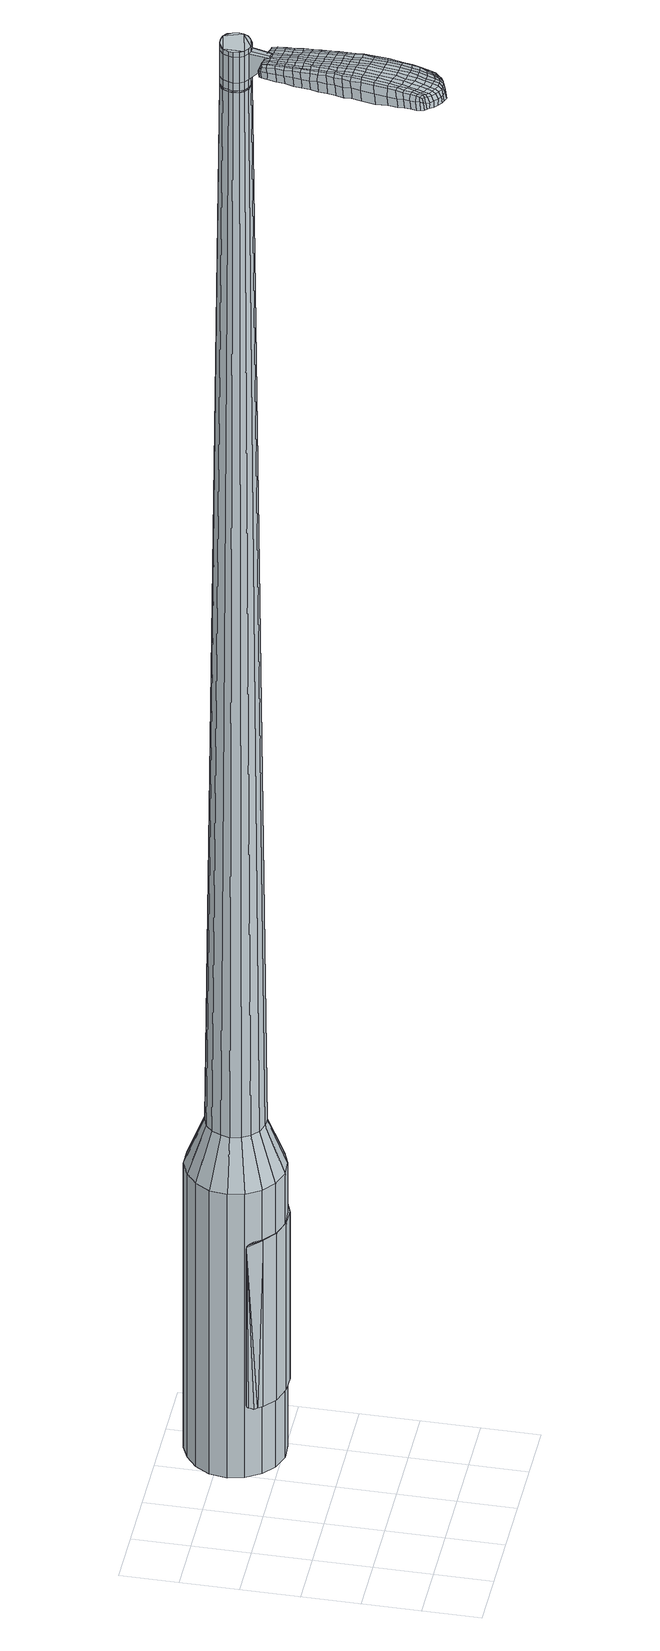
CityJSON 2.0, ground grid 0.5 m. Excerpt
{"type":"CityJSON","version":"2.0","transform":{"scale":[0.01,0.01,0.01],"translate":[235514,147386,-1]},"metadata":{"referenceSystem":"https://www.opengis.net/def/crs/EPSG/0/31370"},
"CityObjects":{
"object1":{"type":"GenericCityObject","attributes":{"cluster":406,"mean_distance_to_centroid":0.254,"new_centroid_x":235515.37,"new_centroid_y":147387.92,"mean_distance_to_camera":11.46,"H1":10.5,"H2":10.16,"Z_final":111.72,"cluster2":-1,"proj_x":235509.78,"proj_y":147387.04,"id_line":52565,"bearing_l":171.08,"distance":5.66,"orientation":"left","G_obj":261.08},"geometry":[{"type":"MultiSurface","lod":"2","boundaries":[[[0,1,2,3]],[[1,4,5,2]],[[4,6,7,5]],[[6,8,9,7]],[[8,10,11,9]],[[10,12,13,11]],[[12,14,15,13]],[[14,16,17,15]],[[16,18,19,17]],[[18,20,21,19]],[[20,22,23,21]],[[22,24,25,23]],[[24,26,27,25]],[[26,28,29,27]],[[28,30,31,29]],[[30,32,33,31]],[[32,34,35,33]],[[34,0,3,35]],[[36,37,38,39]],[[38,40,41,42]],[[41,43,42]],[[42,44,45,46]],[[45,47,46]],[[46,48,49,50]],[[49,51,50]],[[42,46,50,38]],[[50,52,39,38]],[[53,36,39]],[[2,5,7,35]],[[7,9,11,15]],[[11,13,15]],[[15,17,19,23]],[[19,21,23]],[[23,25,27,31]],[[27,29,31]],[[15,23,31,7]],[[31,33,35,7]],[[3,2,35]],[[1,0,54,55]],[[0,34,56,54]],[[34,32,57,56]],[[32,30,58,57]],[[30,28,59,58]],[[28,26,60,59]],[[26,24,61,60]],[[24,22,62,61]],[[22,20,63,62]],[[20,18,64,63]],[[18,16,65,64]],[[16,14,66,65]],[[14,12,67,66]],[[12,10,68,67]],[[10,8,69,68]],[[8,6,70,69]],[[6,4,71,70]],[[4,1,55,71]],[[55,54,72,73]],[[54,56,74,72]],[[56,57,75,74]],[[57,58,76,75]],[[58,59,77,76]],[[59,60,78,77]],[[60,61,79,78]],[[61,62,80,79]],[[62,63,81,80]],[[63,64,82,81]],[[64,65,83,82]],[[65,66,84,83]],[[66,67,85,84]],[[67,68,86,85]],[[68,69,87,86]],[[69,70,88,87]],[[70,71,89,88]],[[71,55,73,89]],[[72,90,91,92]],[[74,93,90,72]],[[75,94,93,74]],[[95,96,94,75]],[[77,97,96,95]],[[98,99,97,77]],[[100,101,99,98]],[[102,103,101,100]],[[104,105,103,102]],[[106,107,105,104]],[[83,108,107,106]],[[109,110,108,83]],[[111,112,110,109]],[[86,113,112,111]],[[114,115,113,86]],[[88,116,115,114]],[[117,118,116,88]],[[92,91,118,117]],[[119,120,121,122]],[[123,119,122,124]],[[125,123,124,126]],[[127,125,126,128]],[[129,127,128,130]],[[131,129,130,132]],[[133,131,132,134]],[[135,133,134,136]],[[137,135,136,138]],[[139,137,138,140]],[[141,139,140,142]],[[143,141,142,144]],[[145,143,144,146]],[[147,145,146,148]],[[149,147,148,150]],[[151,149,150,152]],[[73,72,92]],[[76,95,75]],[[76,77,95]],[[78,98,77]],[[78,79,100,98]],[[79,80,102,100]],[[80,81,104,102]],[[81,82,106,104]],[[82,83,106]],[[84,109,83]],[[84,85,111,109]],[[85,86,111]],[[87,114,86]],[[87,88,114]],[[89,117,88]],[[89,73,92,117]],[[153,91,90]],[[153,154,118,91]],[[154,116,118]],[[155,115,116]],[[155,113,115]],[[156,112,113]],[[156,157,110,112]],[[157,108,110]],[[158,107,108]],[[158,159,105,107]],[[159,160,103,105]],[[160,161,101,103]],[[161,162,99,101]],[[162,97,99]],[[163,96,97]],[[163,94,96]],[[39,52,151,164]],[[153,90,165,152]],[[53,39,164,120]],[[90,93,121,165]],[[36,53,120,119]],[[93,94,122,121]],[[37,36,119,123]],[[94,163,124,122]],[[38,37,123,125]],[[163,97,126,124]],[[40,38,125,127]],[[97,162,128,126]],[[41,40,127,129]],[[162,161,130,128]],[[43,41,129,131]],[[161,160,132,130]],[[42,43,131,133]],[[160,159,134,132]],[[44,42,133,135]],[[159,158,136,134]],[[45,44,135,137]],[[158,108,138,136]],[[47,45,137,139]],[[108,157,140,138]],[[46,47,139,141]],[[157,156,142,140]],[[48,46,141,143]],[[156,113,144,142]],[[49,48,143,145]],[[113,155,146,144]],[[51,49,145,147]],[[155,116,148,146]],[[50,51,147,149]],[[116,154,150,148]],[[52,50,149,151]],[[154,153,152,150]],[[151,152,166,167]],[[152,165,168,166]],[[165,121,169,168]],[[121,120,170,169]],[[120,164,171,170]],[[164,151,167,171]],[[172,173,174,175]],[[176,172,175,177]],[[172,176,178,179]],[[173,172,179,180]],[[181,182,183,184]],[[185,181,184,186]],[[181,185,187,188]],[[182,181,188,189]],[[190,191,192,193]],[[194,190,193,195]],[[190,194,196,197]],[[191,190,197,198]],[[199,200,201,202]],[[203,199,202,204]],[[199,203,205,206]],[[200,199,206,207]],[[208,209,210,211]],[[212,208,211,213]],[[208,212,214,215]],[[209,208,215,216]],[[217,218,219,220]],[[221,217,220,222]],[[217,221,223,224]],[[218,217,224,225]],[[226,227,228,229]],[[218,226,229,219]],[[226,218,225,230]],[[227,226,230,231]],[[232,233,234,235]],[[227,232,235,228]],[[232,227,231,236]],[[233,232,236,237]],[[238,176,177,239]],[[233,238,239,234]],[[238,233,237,240]],[[176,238,240,178]],[[241,242,243,244]],[[245,241,244,246]],[[241,245,247,248]],[[242,241,248,249]],[[250,251,252,253]],[[242,250,253,243]],[[250,242,249,254]],[[251,250,254,255]],[[256,257,258,259]],[[251,256,259,252]],[[256,251,255,260]],[[257,256,260,261]],[[262,263,264,265]],[[257,262,265,258]],[[262,257,261,266]],[[263,262,266,267]],[[268,173,180,269]],[[263,268,269,264]],[[268,263,267,270]],[[173,268,270,174]],[[271,272,273,274]],[[275,271,274,276]],[[271,275,277,278]],[[272,271,278,279]],[[280,281,282,283]],[[272,280,283,273]],[[280,272,279,284]],[[281,280,284,285]],[[286,287,288,289]],[[281,286,289,282]],[[286,281,285,290]],[[287,286,290,291]],[[292,185,186,293]],[[287,292,293,288]],[[292,287,291,294]],[[185,292,294,187]],[[295,296,297,298]],[[299,295,298,300]],[[295,299,301,302]],[[296,295,302,303]],[[304,305,306,307]],[[296,304,307,297]],[[304,296,303,308]],[[305,304,308,309]],[[310,311,312,313]],[[305,310,313,306]],[[310,305,309,314]],[[311,310,314,315]],[[316,317,318,319]],[[311,316,319,312]],[[316,311,315,320]],[[317,316,320,321]],[[322,182,189,323]],[[317,322,323,318]],[[322,317,321,324]],[[182,322,324,183]],[[325,211,210,326]],[[327,325,326,328]],[[325,327,329,330]],[[211,325,330,213]],[[331,327,328,332]],[[333,331,332,334]],[[331,333,335,336]],[[327,331,336,329]],[[337,333,334,338]],[[339,337,338,340]],[[337,339,341,342]],[[333,337,342,335]],[[343,339,340,344]],[[345,343,344,346]],[[343,345,347,348]],[[339,343,348,341]],[[349,345,346,350]],[[200,349,350,201]],[[349,200,207,351]],[[345,349,351,347]],[[352,353,198,197]],[[354,352,197,196]],[[352,354,355,356]],[[353,352,356,357]],[[358,359,357,356]],[[360,358,356,355]],[[358,360,361,362]],[[359,358,362,363]],[[364,365,363,362]],[[366,364,362,361]],[[364,366,367,368]],[[365,364,368,369]],[[370,371,369,368]],[[372,370,368,367]],[[370,372,205,203]],[[371,370,203,204]],[[373,374,375,376]],[[275,373,376,277]],[[373,275,276,377]],[[374,373,377,378]],[[379,194,195,380]],[[374,379,380,375]],[[379,374,378,381]],[[194,379,381,196]],[[382,383,384,385]],[[221,382,385,223]],[[382,221,222,386]],[[383,382,386,387]],[[388,389,390,391]],[[383,388,391,384]],[[388,383,387,392]],[[389,388,392,393]],[[394,191,198,395]],[[389,394,395,390]],[[394,389,393,396]],[[191,394,396,192]],[[397,398,399,400]],[[179,397,400,180]],[[397,179,178,401]],[[398,397,401,402]],[[403,404,405,406]],[[398,403,406,399]],[[403,398,402,407]],[[404,403,407,408]],[[409,202,201,410]],[[404,409,410,405]],[[409,404,408,411]],[[202,409,411,204]],[[412,413,414,415]],[[184,412,415,186]],[[412,184,183,416]],[[413,412,416,417]],[[418,206,205,419]],[[413,418,419,414]],[[418,413,417,420]],[[206,418,420,207]],[[421,422,423,424]],[[299,421,424,301]],[[421,299,300,425]],[[422,421,425,426]],[[427,212,213,428]],[[422,427,428,423]],[[427,422,426,429]],[[212,427,429,214]],[[430,431,432,433]],[[245,430,433,247]],[[430,245,246,434]],[[431,430,434,435]],[[436,437,438,439]],[[431,436,439,432]],[[436,431,435,440]],[[437,436,440,441]],[[442,209,216,443]],[[437,442,443,438]],[[442,437,441,444]],[[209,442,444,210]],[[445,446,435,434]],[[244,445,434,246]],[[445,244,243,447]],[[446,445,447,448]],[[449,450,441,440]],[[446,449,440,435]],[[449,446,448,451]],[[450,449,451,452]],[[453,326,210,444]],[[450,453,444,441]],[[453,450,452,454]],[[326,453,454,328]],[[455,456,457,458]],[[302,455,458,303]],[[455,302,301,424]],[[456,455,424,423]],[[459,330,329,460]],[[456,459,460,457]],[[459,456,423,428]],[[330,459,428,213]],[[461,462,448,447]],[[253,461,447,243]],[[461,253,252,463]],[[462,461,463,464]],[[465,466,452,451]],[[462,465,451,448]],[[465,462,464,467]],[[466,465,467,468]],[[469,332,328,454]],[[466,469,454,452]],[[469,466,468,470]],[[332,469,470,334]],[[471,472,473,474]],[[308,471,474,309]],[[471,308,303,458]],[[472,471,458,457]],[[475,336,335,476]],[[472,475,476,473]],[[475,472,457,460]],[[336,475,460,329]],[[477,478,464,463]],[[259,477,463,252]],[[477,259,258,479]],[[478,477,479,480]],[[481,482,468,467]],[[478,481,467,464]],[[481,478,480,483]],[[482,481,483,484]],[[485,338,334,470]],[[482,485,470,468]],[[485,482,484,486]],[[338,485,486,340]],[[487,488,489,490]],[[314,487,490,315]],[[487,314,309,474]],[[488,487,474,473]],[[491,342,341,492]],[[488,491,492,489]],[[491,488,473,476]],[[342,491,476,335]],[[493,494,480,479]],[[265,493,479,258]],[[493,265,264,495]],[[494,493,495,496]],[[497,498,484,483]],[[494,497,483,480]],[[497,494,496,499]],[[498,497,499,500]],[[501,344,340,486]],[[498,501,486,484]],[[501,498,500,502]],[[344,501,502,346]],[[503,504,505,506]],[[320,503,506,321]],[[503,320,315,490]],[[504,503,490,489]],[[507,348,347,508]],[[504,507,508,505]],[[507,504,489,492]],[[348,507,492,341]],[[509,510,496,495]],[[269,509,495,264]],[[509,269,180,400]],[[510,509,400,399]],[[511,512,500,499]],[[510,511,499,496]],[[511,510,399,406]],[[512,511,406,405]],[[513,350,346,502]],[[512,513,502,500]],[[513,512,405,410]],[[350,513,410,201]],[[514,515,417,416]],[[324,514,416,183]],[[514,324,321,506]],[[515,514,506,505]],[[516,351,207,420]],[[515,516,420,417]],[[516,515,505,508]],[[351,516,508,347]],[[517,518,378,377]],[[274,517,377,276]],[[517,274,273,519]],[[518,517,519,520]],[[521,354,196,381]],[[518,521,381,378]],[[521,518,520,522]],[[354,521,522,355]],[[523,524,525,526]],[[224,523,526,225]],[[523,224,223,385]],[[524,523,385,384]],[[527,528,529,530]],[[524,527,530,525]],[[527,524,384,391]],[[528,527,391,390]],[[531,353,357,532]],[[528,531,532,529]],[[531,528,390,395]],[[353,531,395,198]],[[533,534,520,519]],[[283,533,519,273]],[[533,283,282,535]],[[534,533,535,536]],[[537,360,355,522]],[[534,537,522,520]],[[537,534,536,538]],[[360,537,538,361]],[[539,540,541,542]],[[230,539,542,231]],[[539,230,225,526]],[[540,539,526,525]],[[543,544,545,546]],[[540,543,546,541]],[[543,540,525,530]],[[544,543,530,529]],[[547,359,363,548]],[[544,547,548,545]],[[547,544,529,532]],[[359,547,532,357]],[[549,550,536,535]],[[289,549,535,282]],[[549,289,288,551]],[[550,549,551,552]],[[553,366,361,538]],[[550,553,538,536]],[[553,550,552,554]],[[366,553,554,367]],[[555,556,557,558]],[[236,555,558,237]],[[555,236,231,542]],[[556,555,542,541]],[[559,560,561,562]],[[556,559,562,557]],[[559,556,541,546]],[[560,559,546,545]],[[563,365,369,564]],[[560,563,564,561]],[[563,560,545,548]],[[365,563,548,363]],[[565,566,552,551]],[[293,565,551,288]],[[565,293,186,415]],[[566,565,415,414]],[[567,372,367,554]],[[566,567,554,552]],[[567,566,414,419]],[[372,567,419,205]],[[568,569,402,401]],[[240,568,401,178]],[[568,240,237,558]],[[569,568,558,557]],[[570,571,408,407]],[[569,570,407,402]],[[570,569,557,562]],[[571,570,562,561]],[[572,371,204,411]],[[571,572,411,408]],[[572,571,561,564]],[[371,572,564,369]],[[573,574,575,576]],[[576,575,577,578]],[[579,577,575,580]],[[580,575,574,581]],[[582,583,584,585]],[[585,584,586,587]],[[588,586,584,589]],[[589,584,583,590]],[[591,592,593,594]],[[594,593,595,596]],[[597,595,593,598]],[[598,593,592,599]],[[600,601,602,603]],[[603,602,604,605]],[[606,604,602,607]],[[607,602,601,608]],[[609,610,611,612]],[[612,611,613,614]],[[615,613,611,616]],[[616,611,610,617]],[[618,619,620,621]],[[621,620,622,623]],[[624,622,620,625]],[[625,620,619,626]],[[627,628,629,630]],[[630,629,619,618]],[[626,619,629,631]],[[631,629,628,632]],[[633,634,635,636]],[[636,635,628,627]],[[632,628,635,637]],[[637,635,634,638]],[[578,577,639,640]],[[640,639,634,633]],[[638,634,639,641]],[[641,639,577,579]],[[642,643,644,645]],[[645,644,646,647]],[[648,646,644,649]],[[649,644,643,650]],[[651,652,653,654]],[[654,653,643,642]],[[650,643,653,655]],[[655,653,652,656]],[[657,658,659,660]],[[660,659,652,651]],[[656,652,659,661]],[[661,659,658,662]],[[663,664,665,666]],[[666,665,658,657]],[[662,658,665,667]],[[667,665,664,668]],[[581,574,669,670]],[[670,669,664,663]],[[668,664,669,671]],[[671,669,574,573]],[[672,673,674,675]],[[675,674,676,677]],[[678,676,674,679]],[[679,674,673,680]],[[681,682,683,684]],[[684,683,673,672]],[[680,673,683,685]],[[685,683,682,686]],[[687,688,689,690]],[[690,689,682,681]],[[686,682,689,691]],[[691,689,688,692]],[[587,586,693,694]],[[694,693,688,687]],[[692,688,693,695]],[[695,693,586,588]],[[696,697,698,699]],[[699,698,700,701]],[[702,700,698,703]],[[703,698,697,704]],[[705,706,707,708]],[[708,707,697,696]],[[704,697,707,709]],[[709,707,706,710]],[[711,712,713,714]],[[714,713,706,705]],[[710,706,713,715]],[[715,713,712,716]],[[717,718,719,720]],[[720,719,712,711]],[[716,712,719,721]],[[721,719,718,722]],[[590,583,723,724]],[[724,723,718,717]],[[722,718,723,725]],[[725,723,583,582]],[[609,612,726,727]],[[727,726,728,729]],[[730,728,726,731]],[[731,726,612,614]],[[729,728,732,733]],[[733,732,734,735]],[[736,734,732,737]],[[737,732,728,730]],[[735,734,738,739]],[[739,738,740,741]],[[742,740,738,743]],[[743,738,734,736]],[[741,740,744,745]],[[745,744,746,747]],[[748,746,744,749]],[[749,744,740,742]],[[747,746,750,751]],[[751,750,601,600]],[[608,601,750,752]],[[752,750,746,748]],[[599,753,754,598]],[[598,754,755,597]],[[756,755,754,757]],[[757,754,753,758]],[[758,759,760,757]],[[757,760,761,756]],[[762,761,760,763]],[[763,760,759,764]],[[764,765,766,763]],[[763,766,767,762]],[[768,767,766,769]],[[769,766,765,770]],[[770,771,772,769]],[[769,772,773,768]],[[606,773,772,604]],[[604,772,771,605]],[[774,775,776,777]],[[777,776,676,678]],[[677,676,776,778]],[[778,776,775,779]],[[596,595,780,781]],[[781,780,775,774]],[[779,775,780,782]],[[782,780,595,597]],[[783,784,785,786]],[[786,785,622,624]],[[623,622,785,787]],[[787,785,784,788]],[[789,790,791,792]],[[792,791,784,783]],[[788,784,791,793]],[[793,791,790,794]],[[599,592,795,796]],[[796,795,790,789]],[[794,790,795,797]],[[797,795,592,591]],[[798,799,800,801]],[[801,800,580,581]],[[579,580,800,802]],[[802,800,799,803]],[[804,805,806,807]],[[807,806,799,798]],[[803,799,806,808]],[[808,806,805,809]],[[600,603,810,811]],[[811,810,805,804]],[[809,805,810,812]],[[812,810,603,605]],[[813,814,815,816]],[[816,815,585,587]],[[582,585,815,817]],[[817,815,814,818]],[[606,607,819,820]],[[820,819,814,813]],[[818,814,819,821]],[[821,819,607,608]],[[822,823,700,824]],[[824,700,702]],[[701,700,823,825]],[[614,613,826,827]],[[827,826,823,822]],[[825,823,826,828]],[[828,826,613,615]],[[829,830,831,832]],[[832,831,646,648]],[[647,646,831,833]],[[833,831,830,834]],[[835,836,837,838]],[[838,837,830,829]],[[834,830,837,839]],[[839,837,836,840]],[[617,610,841,842]],[[842,841,836,835]],[[840,836,841,843]],[[843,841,610,609]],[[834,844,833]],[[833,844,645,647]],[[642,645,844,845]],[[845,844,846]],[[840,847,848,839]],[[839,848,844,834]],[[846,844,848,849]],[[849,848,847,850]],[[609,727,851,843]],[[843,851,847,840]],[[850,847,851,852]],[[852,851,727,729]],[[853,854,855,856]],[[856,855,703,704]],[[702,703,855,824]],[[824,855,854,822]],[[730,731,857,858]],[[858,857,854,853]],[[822,854,857,827]],[[827,857,731,614]],[[846,859,860,845]],[[845,860,654,642]],[[651,654,860,861]],[[861,860,859,862]],[[850,863,864,849]],[[849,864,859,846]],[[862,859,864,865]],[[865,864,863,866]],[[729,733,867,852]],[[852,867,863,850]],[[866,863,867,868]],[[868,867,733,735]],[[869,870,871,872]],[[872,871,709,710]],[[704,709,871,856]],[[856,871,870,853]],[[736,737,873,874]],[[874,873,870,869]],[[853,870,873,858]],[[858,873,737,730]],[[862,875,876,861]],[[861,876,660,651]],[[657,660,876,877]],[[877,876,875,878]],[[866,879,880,865]],[[865,880,875,862]],[[878,875,880,881]],[[881,880,879,882]],[[735,739,883,868]],[[868,883,879,866]],[[882,879,883,884]],[[884,883,739,741]],[[885,886,887,888]],[[888,887,715,716]],[[710,715,887,872]],[[872,887,886,869]],[[742,743,889,890]],[[890,889,886,885]],[[869,886,889,874]],[[874,889,743,736]],[[878,891,892,877]],[[877,892,666,657]],[[663,666,892,893]],[[893,892,891,894]],[[882,895,896,881]],[[881,896,891,878]],[[894,891,896,897]],[[897,896,895,898]],[[741,745,899,884]],[[884,899,895,882]],[[898,895,899,900]],[[900,899,745,747]],[[901,902,903,904]],[[904,903,721,722]],[[716,721,903,888]],[[888,903,902,885]],[[748,749,905,906]],[[906,905,902,901]],[[885,902,905,890]],[[890,905,749,742]],[[894,907,908,893]],[[893,908,670,663]],[[581,670,908,801]],[[801,908,907,798]],[[898,909,910,897]],[[897,910,907,894]],[[798,907,910,807]],[[807,910,909,804]],[[747,751,911,900]],[[900,911,909,898]],[[804,909,911,811]],[[811,911,751,600]],[[818,912,913,817]],[[817,913,725,582]],[[722,725,913,904]],[[904,913,912,901]],[[608,752,914,821]],[[821,914,912,818]],[[901,912,914,906]],[[906,914,752,748]],[[779,915,916,778]],[[778,916,675,677]],[[672,675,916,917]],[[917,916,915,918]],[[597,755,919,782]],[[782,919,915,779]],[[918,915,919,920]],[[920,919,755,756]],[[921,922,923,924]],[[924,923,625,626]],[[624,625,923,786]],[[786,923,922,783]],[[925,926,927,928]],[[928,927,922,921]],[[783,922,927,792]],[[792,927,926,789]],[[758,753,929,930]],[[930,929,926,925]],[[789,926,929,796]],[[796,929,753,599]],[[918,931,932,917]],[[917,932,684,672]],[[681,684,932,933]],[[933,932,931,934]],[[756,761,935,920]],[[920,935,931,918]],[[934,931,935,936]],[[936,935,761,762]],[[937,938,939,940]],[[940,939,631,632]],[[626,631,939,924]],[[924,939,938,921]],[[941,942,943,944]],[[944,943,938,937]],[[921,938,943,928]],[[928,943,942,925]],[[764,759,945,946]],[[946,945,942,941]],[[925,942,945,930]],[[930,945,759,758]],[[934,947,948,933]],[[933,948,690,681]],[[687,690,948,949]],[[949,948,947,950]],[[762,767,951,936]],[[936,951,947,934]],[[950,947,951,952]],[[952,951,767,768]],[[953,954,955,956]],[[956,955,637,638]],[[632,637,955,940]],[[940,955,954,937]],[[957,958,959,960]],[[960,959,954,953]],[[937,954,959,944]],[[944,959,958,941]],[[770,765,961,962]],[[962,961,958,957]],[[941,958,961,946]],[[946,961,765,764]],[[950,963,964,949]],[[949,964,694,687]],[[587,694,964,816]],[[816,964,963,813]],[[768,773,965,952]],[[952,965,963,950]],[[813,963,965,820]],[[820,965,773,606]],[[803,966,967,802]],[[802,967,641,579]],[[638,641,967,956]],[[956,967,966,953]],[[809,968,969,808]],[[808,969,966,803]],[[953,966,969,960]],[[960,969,968,957]],[[605,771,970,812]],[[812,970,968,809]],[[957,968,970,962]],[[962,970,771,770]],[[573,576,175,174]],[[576,578,177,175]],[[588,589,188,187]],[[589,590,189,188]],[[591,594,193,192]],[[594,596,195,193]],[[615,616,215,214]],[[616,617,216,215]],[[618,621,220,219]],[[621,623,222,220]],[[627,630,229,228]],[[630,618,219,229]],[[633,636,235,234]],[[636,627,228,235]],[[578,640,239,177]],[[640,633,234,239]],[[648,649,248,247]],[[649,650,249,248]],[[650,655,254,249]],[[655,656,255,254]],[[656,661,260,255]],[[661,662,261,260]],[[662,667,266,261]],[[667,668,267,266]],[[668,671,270,267]],[[671,573,174,270]],[[678,679,278,277]],[[679,680,279,278]],[[680,685,284,279]],[[685,686,285,284]],[[686,691,290,285]],[[691,692,291,290]],[[692,695,294,291]],[[695,588,187,294]],[[696,699,298,297]],[[699,701,300,298]],[[705,708,307,306]],[[708,696,297,307]],[[711,714,313,312]],[[714,705,306,313]],[[717,720,319,318]],[[720,711,312,319]],[[590,724,323,189]],[[724,717,318,323]],[[774,777,376,375]],[[777,678,277,376]],[[596,781,380,195]],[[781,774,375,380]],[[623,787,386,222]],[[787,788,387,386]],[[788,793,392,387]],[[793,794,393,392]],[[794,797,396,393]],[[797,591,192,396]],[[701,425,300]],[[701,825,426,425]],[[825,828,429,426]],[[828,615,214,429]],[[829,832,433,432]],[[832,648,247,433]],[[835,838,439,438]],[[838,829,432,439]],[[617,842,443,216]],[[842,835,438,443]],[[971,972,973,974]],[[975,976,974,973]],[[977,978,979,980]],[[981,982,983,984]],[[972,985,986,973]],[[987,975,973,986]],[[988,977,980,989]],[[990,991,982,981]],[[985,992,993,986]],[[993,994,987,986]],[[995,988,989,996]],[[997,991,990,998]],[[992,999,1000,993]],[[1000,1001,994,993]],[[1002,995,996,1003]],[[1004,997,998,1005]],[[1006,1007,1008,1009]],[[1010,1011,1007,1006]],[[1010,1012,1013,1011]],[[1012,1014,1015,1013]],[[1016,1017,1018,1019]],[[1020,1021,1017,1016]],[[1022,1023,1021,1020]],[[1024,1025,1023,1022]],[[1019,1008,1007,1016]],[[1016,1007,1011,1020]],[[1011,1013,1022,1020]],[[1013,1015,1024,1022]],[[980,979,976,975]],[[989,980,975,987]],[[994,996,989,987]],[[1001,1003,996,994]],[[981,984,978,977]],[[990,981,977,988]],[[998,990,988,995]],[[1005,998,995,1002]],[[982,1006,1009,983]],[[991,1010,1006,982]],[[1012,1010,991,997]],[[1014,1012,997,1004]],[[1026,1027,1028,1029]],[[1028,1030,1031,1032]],[[1028,1032,1033,1034]],[[1028,1034,1029]],[[1035,1026,1029,1036]],[[1037,1036,1029,1038]],[[1039,1038,1029]],[[1040,1028,1027,1041]],[[1042,1040,1041,1043]],[[1044,1042,1043,1045]],[[1046,1044,1045,1047]],[[1048,1046,1047,1049]],[[1049,1050,1051,1052]],[[1049,1052,1053,1054]],[[1049,1054,1055,1056]],[[1055,1057,1058,1059]],[[1055,1059,1060,1061]],[[1055,1061,1056]],[[1049,1056,1048]],[[1062,1063,1027,1026]],[[1064,1065,1030,1028]],[[1066,1067,1039,1029]],[[1063,1068,1041,1027]],[[1069,1064,1028,1040]],[[1068,1070,1043,1041]],[[1071,1069,1040,1042]],[[1070,1072,1045,1043]],[[1073,1071,1042,1044]],[[1072,1074,1047,1045]],[[1075,1073,1044,1046]],[[1074,1076,1049,1047]],[[1077,1075,1046,1048]],[[1076,1078,1050,1049]],[[1079,1080,1057,1055]],[[1081,1077,1048,1056]],[[1051,1050,1078,1082]],[[1052,1051,1082,1083]],[[1053,1052,1083,1084]],[[1054,1053,1084,1085]],[[1055,1054,1085,1079]],[[1086,1062,1026,1035]],[[1087,1086,1035,1036]],[[1088,1087,1036,1037]],[[1089,1088,1037,1038]],[[1067,1089,1038,1039]],[[1031,1030,1065,1090]],[[1058,1057,1080,1091]],[[1032,1031,1090,1092]],[[1033,1032,1092,1093]],[[1034,1033,1093,1094]],[[1029,1034,1094,1066]],[[1059,1058,1091,1095]],[[1060,1059,1095,1096]],[[1061,1060,1096,1097]],[[1056,1061,1097,1081]]]}]}
},
"vertices":[
[132,148,384],[118,153,384],[118,153,96],[132,148,96],[107,162,384],[107,162,96],[99,175,384],[99,175,96],[96,189,384],[96,189,96],[98,204,384],[98,204,96],[106,217,384],[106,217,96],[117,226,384],[117,226,96],[130,232,384],[130,232,96],[145,232,384],[145,232,96],[159,227,384],[159,227,96],[170,218,384],[170,218,96],[178,205,384],[178,205,96],[181,191,384],[181,191,96],[178,176,384],[178,176,96],[171,164,384],[171,164,96],[160,154,384],[160,154,96],[147,149,384],[147,149,96],[145,179,1524],[149,182,1524],[151,186,1524],[136,177,1524],[152,190,1524],[151,195,1524],[145,202,1524],[149,199,1524],[141,203,1524],[136,203,1524],[128,199,1524],[132,202,1524],[126,194,1524],[125,190,1524],[128,181,1524],[126,185,1524],[132,178,1524],[141,177,1524],[135,165,429],[126,168,429],[143,165,429],[151,169,429],[158,174,429],[162,182,429],[164,191,429],[162,199,429],[157,207,429],[151,212,429],[142,215,429],[134,215,429],[125,212,429],[119,206,429],[115,198,429],[113,190,429],[115,181,429],[119,174,429],[136,177,1483],[132,178,1483],[141,177,1483],[145,179,1483],[149,182,1483],[151,186,1483],[152,190,1483],[151,195,1483],[149,199,1483],[145,202,1483],[141,203,1483],[136,203,1483],[132,202,1483],[128,199,1483],[126,194,1483],[125,190,1483],[126,185,1483],[128,181,1483],[136,177,1485],[132,179,1485],[132,179,1483],[141,177,1485],[145,179,1485],[148,182,1483],[148,182,1485],[151,186,1485],[151,190,1483],[151,190,1485],[150,195,1483],[150,195,1485],[148,199,1483],[148,199,1485],[145,201,1483],[145,201,1485],[140,203,1483],[140,203,1485],[136,203,1485],[132,201,1483],[132,201,1485],[128,198,1483],[128,198,1485],[126,194,1485],[126,190,1483],[126,190,1485],[126,185,1485],[129,182,1483],[129,182,1485],[145,179,1519],[141,177,1519],[141,177,1493],[145,179,1493],[149,182,1519],[149,182,1493],[151,186,1519],[151,186,1493],[152,190,1519],[152,190,1493],[151,195,1519],[151,195,1493],[149,199,1519],[149,199,1493],[145,202,1519],[145,202,1493],[141,203,1519],[141,203,1493],[136,203,1519],[136,203,1493],[132,202,1519],[132,202,1493],[128,199,1519],[128,199,1493],[126,194,1519],[126,194,1493],[125,190,1519],[125,190,1493],[126,185,1519],[126,185,1493],[128,181,1519],[128,181,1493],[132,178,1519],[132,178,1493],[132,178,1485],[128,181,1485],[125,190,1485],[128,199,1485],[132,202,1485],[141,203,1485],[145,202,1485],[149,199,1485],[151,195,1485],[152,190,1485],[149,182,1485],[136,177,1519],[136,177,1493],[130,159,1513],[130,159,1518],[133,158,1513],[137,158,1513],[137,158,1518],[133,158,1518],[103,88,1519],[104,95,1518],[102,94,1509],[101,87,1510],[101,80,1519],[99,79,1510],[103,80,1526],[104,89,1525],[106,96,1525],[141,82,1519],[142,89,1518],[140,90,1525],[139,83,1525],[140,73,1519],[138,75,1526],[141,72,1510],[142,80,1510],[143,88,1509],[112,12,1519],[108,13,1519],[108,12,1513],[112,11,1513],[116,13,1519],[116,12,1513],[116,14,1524],[112,14,1524],[109,14,1524],[123,85,1530],[125,93,1529],[121,93,1529],[120,86,1530],[122,76,1531],[119,77,1531],[126,76,1530],[127,85,1530],[128,92,1529],[136,165,1512],[133,166,1512],[133,164,1517],[135,164,1517],[139,165,1512],[138,164,1517],[139,164,1506],[136,164,1506],[133,165,1506],[95,30,1519],[95,33,1519],[93,32,1512],[93,29,1512],[95,27,1518],[94,26,1512],[96,28,1522],[96,30,1523],[96,33,1524],[95,38,1519],[96,43,1519],[94,42,1512],[94,37,1512],[97,38,1524],[97,44,1525],[96,49,1519],[97,57,1519],[96,56,1511],[95,48,1511],[98,50,1526],[99,57,1526],[99,68,1519],[97,67,1510],[101,69,1526],[118,160,1513],[117,153,1513],[118,154,1518],[119,161,1517],[120,166,1512],[120,165,1516],[119,165,1506],[117,160,1507],[115,152,1507],[115,146,1514],[113,138,1515],[115,139,1520],[116,146,1519],[114,145,1507],[112,137,1507],[112,131,1515],[110,124,1516],[112,124,1522],[113,132,1521],[110,130,1508],[109,123,1508],[109,117,1517],[107,109,1517],[109,110,1524],[110,117,1523],[107,116,1508],[105,108,1509],[106,102,1518],[107,103,1524],[104,101,1509],[130,23,1519],[131,26,1519],[130,27,1524],[129,24,1523],[129,21,1518],[128,22,1522],[130,20,1512],[131,22,1512],[132,25,1512],[132,31,1519],[134,37,1519],[132,37,1525],[131,32,1524],[133,30,1512],[135,35,1512],[135,43,1519],[136,50,1519],[135,51,1526],[134,43,1526],[136,41,1511],[137,49,1511],[138,62,1519],[137,63,1526],[139,60,1510],[148,156,1513],[147,148,1513],[148,147,1507],[149,154,1507],[148,161,1512],[149,160,1506],[148,160,1516],[147,156,1517],[146,149,1518],[147,141,1514],[146,133,1515],[147,132,1507],[148,139,1507],[146,141,1519],[145,134,1520],[145,126,1515],[145,118,1516],[146,117,1508],[146,124,1508],[144,127,1521],[143,119,1522],[144,111,1517],[143,103,1517],[144,102,1509],[145,109,1508],[143,112,1523],[142,105,1524],[142,96,1518],[144,95,1509],[141,97,1524],[135,159,1519],[132,159,1519],[134,151,1520],[131,152,1520],[136,151,1520],[137,158,1519],[132,144,1522],[130,144,1522],[131,137,1523],[129,137,1523],[134,136,1523],[135,143,1521],[130,129,1524],[127,130,1524],[129,122,1525],[126,122,1525],[132,121,1525],[133,129,1524],[128,115,1526],[125,115,1526],[127,107,1527],[124,108,1527],[130,107,1527],[131,114,1526],[126,100,1528],[123,100,1528],[129,99,1528],[113,17,1527],[109,17,1527],[117,17,1526],[118,21,1527],[113,21,1528],[110,22,1528],[114,28,1529],[111,28,1529],[119,28,1528],[120,35,1530],[116,35,1530],[112,35,1530],[117,42,1531],[113,43,1531],[121,42,1530],[122,51,1531],[118,51,1531],[115,52,1531],[120,64,1531],[117,64,1531],[124,63,1531],[128,19,1518],[125,17,1519],[126,16,1513],[129,18,1513],[127,20,1523],[125,18,1523],[121,15,1519],[121,14,1513],[121,16,1524],[96,25,1518],[97,22,1518],[98,24,1523],[97,26,1523],[94,24,1513],[96,22,1513],[99,19,1519],[102,16,1519],[102,18,1524],[100,21,1523],[98,19,1513],[101,16,1513],[105,14,1519],[105,16,1524],[105,13,1513],[106,89,1528],[108,88,1528],[109,95,1528],[107,96,1527],[104,80,1528],[106,80,1529],[111,88,1529],[114,87,1530],[115,94,1529],[112,95,1528],[109,79,1529],[112,78,1530],[117,87,1530],[118,94,1529],[115,78,1531],[138,84,1528],[136,84,1529],[134,75,1529],[137,75,1528],[139,91,1527],[136,91,1528],[132,84,1529],[130,75,1530],[132,92,1528],[148,163,1512],[146,164,1512],[145,162,1517],[147,162,1517],[148,162,1506],[146,163,1506],[142,164,1512],[142,163,1517],[143,163,1506],[121,168,1512],[123,167,1512],[122,167,1506],[120,167,1506],[122,166,1517],[123,166,1517],[125,167,1512],[128,166,1512],[127,166,1506],[124,166,1506],[125,166,1517],[128,165,1517],[130,166,1512],[130,165,1506],[130,165,1517],[121,161,1519],[122,161,1519],[119,154,1520],[121,153,1520],[125,160,1519],[127,160,1519],[123,153,1520],[126,153,1520],[130,160,1519],[128,152,1520],[146,157,1519],[144,157,1519],[143,150,1520],[145,149,1520],[141,158,1519],[140,150,1520],[118,146,1521],[119,146,1521],[116,139,1522],[118,139,1522],[122,146,1521],[124,145,1521],[120,138,1522],[123,138,1523],[127,145,1522],[126,137,1523],[144,142,1521],[142,142,1521],[141,135,1522],[144,135,1522],[139,143,1521],[138,135,1522],[115,132,1523],[116,131,1523],[113,124,1524],[115,124,1524],[119,131,1523],[122,131,1524],[118,124,1525],[120,123,1525],[125,130,1524],[123,123,1525],[143,127,1523],[141,127,1523],[140,120,1524],[142,120,1524],[137,128,1524],[136,121,1525],[112,117,1525],[114,117,1525],[110,110,1526],[112,110,1526],[116,117,1526],[119,116,1526],[115,109,1527],[118,109,1527],[122,116,1526],[121,108,1527],[141,112,1525],[139,113,1525],[138,106,1526],[140,105,1526],[135,113,1526],[134,106,1527],[109,103,1527],[111,103,1527],[113,102,1527],[116,102,1528],[119,101,1528],[139,98,1527],[137,98,1527],[133,99,1528],[128,23,1525],[125,21,1525],[128,26,1526],[126,25,1526],[121,19,1526],[122,23,1527],[97,28,1525],[98,26,1525],[98,30,1526],[97,32,1525],[100,23,1525],[103,21,1526],[103,25,1527],[100,27,1526],[106,19,1526],[106,23,1527],[130,31,1526],[127,30,1527],[131,37,1527],[129,36,1528],[123,29,1528],[124,35,1529],[98,37,1526],[99,35,1527],[100,41,1528],[98,43,1527],[101,33,1527],[104,31,1528],[105,38,1529],[102,40,1528],[107,29,1528],[108,36,1530],[132,43,1528],[130,43,1529],[133,51,1528],[131,51,1529],[126,42,1529],[127,51,1530],[99,49,1528],[101,48,1528],[102,56,1529],[100,57,1528],[103,46,1529],[106,45,1530],[108,54,1530],[104,55,1530],[109,44,1530],[111,52,1531],[135,63,1529],[133,63,1529],[129,63,1530],[102,69,1528],[104,68,1529],[107,67,1530],[110,66,1530],[113,65,1531],[104,94,1509],[106,95,1518],[105,88,1518],[103,87,1509],[103,79,1519],[101,78,1510],[105,80,1525],[106,88,1525],[108,95,1525],[138,90,1525],[140,89,1518],[139,82,1518],[137,83,1525],[138,74,1519],[136,75,1525],[139,72,1510],[140,81,1509],[141,88,1509],[109,14,1513],[109,15,1519],[112,14,1519],[112,14,1513],[116,15,1519],[116,14,1513],[116,16,1524],[112,16,1524],[109,16,1524],[121,93,1528],[124,92,1528],[123,85,1529],[120,86,1529],[122,76,1529],[119,77,1529],[125,76,1529],[127,85,1529],[128,92,1528],[133,162,1516],[133,163,1512],[135,163,1512],[135,162,1516],[138,162,1512],[138,162,1516],[138,162,1506],[135,162,1506],[133,163,1506],[95,32,1512],[97,33,1519],[97,30,1518],[95,29,1512],[97,28,1518],[96,27,1512],[98,28,1522],[98,30,1523],[98,33,1523],[96,42,1512],[98,43,1519],[97,38,1519],[96,37,1512],[99,38,1524],[99,44,1525],[98,56,1511],[99,57,1519],[98,49,1519],[97,48,1511],[100,49,1525],[101,57,1526],[101,68,1519],[99,67,1510],[103,69,1526],[120,153,1518],[119,153,1513],[120,160,1513],[121,160,1517],[121,165,1512],[122,164,1515],[120,164,1506],[119,159,1506],[117,152,1507],[117,138,1520],[115,138,1514],[117,145,1514],[118,146,1519],[116,144,1507],[114,137,1507],[114,124,1522],[112,123,1516],[114,131,1515],[115,131,1521],[112,130,1508],[111,122,1508],[111,109,1523],[109,109,1517],[111,116,1516],[112,117,1522],[109,115,1508],[107,108,1508],[107,102,1517],[109,102,1524],[106,101,1509],[128,28,1523],[129,27,1519],[128,24,1518],[127,24,1523],[127,22,1518],[127,23,1522],[129,21,1512],[129,23,1512],[130,26,1512],[130,38,1525],[132,37,1519],[130,32,1519],[129,32,1524],[131,30,1512],[133,36,1512],[133,52,1526],[134,51,1519],[133,43,1519],[132,44,1525],[134,42,1511],[135,49,1511],[136,62,1519],[135,63,1526],[137,61,1510],[146,147,1507],[145,148,1513],[146,156,1513],[147,154,1506],[146,161,1512],[147,160,1506],[146,160,1515],[145,156,1517],[144,149,1518],[145,132,1507],[144,133,1514],[145,141,1514],[146,139,1507],[144,141,1519],[143,134,1520],[144,117,1508],[143,118,1516],[143,126,1515],[144,124,1508],[142,127,1521],[141,119,1522],[142,102,1508],[141,104,1517],[142,111,1516],[143,110,1508],[141,112,1522],[140,105,1523],[140,96,1517],[142,95,1509],[139,98,1524],[134,158,1518],[132,158,1518],[133,151,1519],[131,151,1519],[136,150,1519],[137,157,1518],[132,143,1520],[130,144,1520],[131,136,1521],[128,136,1521],[134,136,1521],[135,143,1520],[130,129,1523],[127,129,1523],[129,121,1524],[126,122,1524],[132,121,1524],[133,128,1523],[128,114,1525],[125,114,1525],[127,107,1526],[124,107,1526],[130,106,1526],[131,114,1525],[125,99,1527],[123,100,1527],[129,99,1527],[110,19,1526],[113,18,1526],[116,18,1525],[117,22,1526],[113,22,1526],[110,23,1526],[111,29,1528],[114,28,1528],[118,28,1527],[119,35,1528],[116,35,1529],[112,36,1529],[113,43,1530],[117,42,1530],[120,42,1529],[122,51,1530],[118,51,1530],[115,52,1530],[117,64,1530],[120,64,1530],[124,63,1530],[125,18,1513],[124,19,1518],[126,21,1518],[127,20,1512],[126,22,1523],[124,20,1523],[120,17,1519],[121,16,1513],[120,18,1523],[99,25,1523],[99,24,1518],[98,26,1518],[98,27,1523],[96,25,1512],[98,23,1512],[103,20,1523],[103,18,1519],[101,21,1519],[101,22,1523],[100,20,1513],[103,17,1513],[106,16,1519],[106,18,1524],[106,15,1513],[110,95,1527],[108,88,1527],[107,88,1527],[109,95,1526],[106,80,1527],[107,80,1528],[115,94,1528],[114,87,1528],[111,87,1528],[112,94,1527],[109,79,1528],[112,78,1529],[117,86,1529],[118,93,1528],[116,77,1529],[134,75,1528],[135,84,1527],[136,84,1527],[135,75,1527],[137,91,1526],[136,91,1527],[131,84,1528],[130,75,1528],[132,91,1527],[145,161,1516],[145,161,1512],[146,161,1516],[146,160,1506],[142,162,1512],[141,161,1516],[142,161,1506],[122,164,1506],[123,165,1512],[122,165,1512],[121,165,1506],[122,164,1516],[123,164,1516],[127,163,1506],[127,164,1512],[125,165,1512],[124,164,1506],[125,164,1516],[128,163,1516],[130,164,1512],[130,163,1506],[130,163,1516],[122,160,1518],[120,153,1519],[121,153,1519],[127,159,1518],[124,159,1518],[123,152,1519],[126,152,1519],[129,159,1518],[128,152,1519],[143,149,1519],[144,156,1518],[145,156,1518],[144,149,1519],[141,157,1518],[140,150,1519],[120,145,1520],[119,146,1520],[117,138,1521],[118,138,1521],[124,145,1520],[122,145,1520],[120,138,1521],[123,137,1521],[127,144,1520],[126,137,1521],[141,134,1521],[142,142,1520],[143,142,1520],[142,134,1521],[139,142,1520],[138,135,1521],[117,131,1522],[116,131,1522],[114,124,1523],[115,124,1523],[122,130,1522],[119,130,1522],[118,123,1523],[121,123,1524],[125,130,1523],[123,122,1524],[139,120,1523],[140,127,1522],[141,127,1522],[141,120,1523],[137,128,1522],[136,120,1523],[114,116,1524],[113,117,1524],[111,109,1525],[112,109,1525],[119,115,1525],[116,116,1524],[115,109,1525],[118,108,1526],[122,115,1525],[121,108,1526],[138,105,1525],[138,112,1524],[140,112,1524],[139,105,1525],[135,113,1524],[134,106,1525],[111,102,1526],[110,102,1526],[117,101,1527],[114,102,1526],[120,100,1527],[137,98,1526],[138,98,1526],[133,98,1526],[124,22,1524],[126,24,1524],[127,27,1525],[125,25,1525],[121,20,1525],[122,24,1525],[100,30,1525],[100,27,1524],[99,29,1524],[99,32,1525],[104,26,1526],[104,22,1525],[101,24,1524],[102,28,1525],[106,20,1525],[107,24,1526],[127,31,1526],[128,32,1526],[130,38,1526],[128,37,1527],[123,29,1526],[124,36,1527],[101,42,1527],[100,36,1526],[99,37,1526],[100,43,1526],[106,38,1528],[105,31,1527],[102,33,1526],[103,40,1527],[108,30,1527],[109,37,1528],[129,43,1527],[131,44,1527],[132,52,1527],[130,51,1528],[125,43,1528],[126,51,1529],[103,56,1528],[102,48,1527],[101,49,1527],[102,57,1527],[108,54,1529],[107,45,1529],[104,46,1528],[105,55,1528],[110,44,1529],[111,52,1530],[132,63,1528],[134,63,1528],[128,63,1529],[105,68,1528],[104,68,1528],[110,66,1529],[107,67,1529],[113,65,1530],[120,165,1508],[127,163,1508],[121,131,1509],[113,133,1509],[117,110,1510],[108,112,1510],[110,71,1512],[101,73,1512],[104,91,1511],[113,89,1511],[107,53,1513],[106,40,1514],[97,42,1514],[98,55,1513],[134,162,1508],[129,130,1509],[125,109,1510],[119,70,1512],[122,88,1511],[116,52,1513],[114,39,1514],[140,161,1508],[137,129,1509],[134,108,1510],[128,68,1512],[131,86,1511],[123,37,1514],[126,51,1513],[147,160,1508],[144,128,1509],[142,106,1510],[138,67,1512],[140,85,1511],[132,36,1514],[135,49,1513],[104,27,1514],[105,22,1514],[98,23,1514],[96,28,1514],[112,25,1514],[112,21,1514],[121,24,1514],[119,20,1514],[129,23,1514],[126,19,1514],[107,17,1515],[109,13,1515],[108,13,1515],[102,17,1515],[111,16,1515],[110,13,1515],[115,15,1515],[111,13,1515],[119,15,1515],[113,13,1515],[174,165,334],[172,162,334],[172,162,165],[179,174,171],[174,165,165],[176,169,165],[177,171,166],[178,173,167],[179,174,169],[176,169,334],[177,171,333],[178,173,332],[179,174,331],[179,174,328],[161,152,165],[161,152,334],[147,147,165],[147,147,334],[132,147,165],[132,147,334],[117,152,165],[117,152,334],[106,161,165],[106,161,334],[103,165,334],[101,168,334],[100,170,333],[99,172,332],[98,173,331],[98,173,328],[103,165,165],[98,173,171],[98,173,169],[99,172,167],[100,170,166],[101,168,165],[171,167,334],[169,163,334],[169,163,165],[171,167,165],[176,176,171],[176,176,328],[159,155,334],[159,155,165],[146,150,334],[146,150,165],[132,150,334],[132,150,165],[119,154,334],[119,154,165],[108,163,334],[108,163,165],[106,166,334],[100,175,328],[100,175,171],[106,166,165],[104,169,334],[102,172,333],[101,173,332],[100,174,331],[173,170,334],[175,172,333],[176,174,332],[176,175,331],[173,170,165],[100,174,169],[175,172,166],[176,174,167],[176,175,169],[101,173,167],[102,172,166],[104,169,165]
]}
